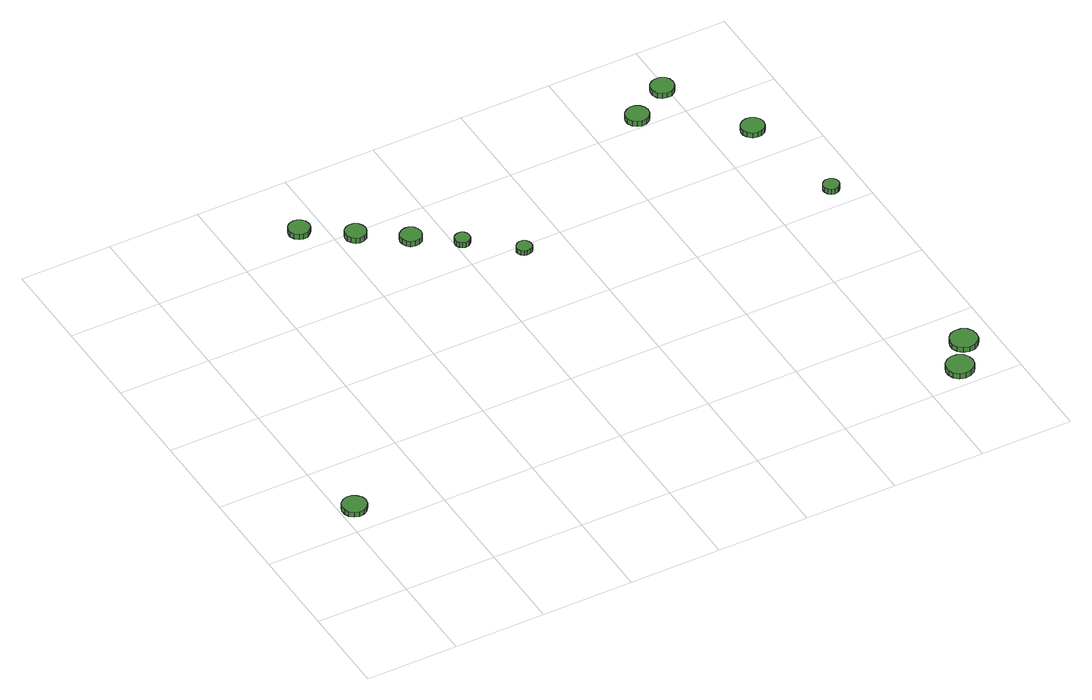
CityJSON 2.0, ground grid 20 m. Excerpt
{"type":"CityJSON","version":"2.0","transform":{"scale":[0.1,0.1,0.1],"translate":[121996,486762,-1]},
"CityObjects":{
"tree1":{"type":"SolitaryVegetationObject","attributes":{"function":"something"},"geometry":[{"type":"MultiSurface","lod":"1","boundaries":[[[0,1,2,3,4,5,6,7,8,9,10,11,12,13,14]],[[15,16,17,18,19,20,21,22,23,24,25,26,27,28,29]],[[0,29,28,1]],[[1,28,27,2]],[[2,27,26,3]],[[3,26,25,4]],[[4,25,24,5]],[[5,24,23,6]],[[6,23,22,7]],[[7,22,21,8]],[[8,21,20,9]],[[9,20,19,10]],[[10,19,18,11]],[[11,18,17,12]],[[12,17,16,13]],[[13,16,15,14]],[[14,15,29,0]]]}]},
"tree2":{"type":"SolitaryVegetationObject","attributes":{"function":"something"},"geometry":[{"type":"MultiSurface","lod":"1","boundaries":[[[30,31,32,33,34,35,36,37,38,39,40,41,42,43,44]],[[45,46,47,48,49,50,51,52,53,54,55,56,57,58,59]],[[30,59,58,31]],[[31,58,57,32]],[[32,57,56,33]],[[33,56,55,34]],[[34,55,54,35]],[[35,54,53,36]],[[36,53,52,37]],[[37,52,51,38]],[[38,51,50,39]],[[39,50,49,40]],[[40,49,48,41]],[[41,48,47,42]],[[42,47,46,43]],[[43,46,45,44]],[[44,45,59,30]]]}]},
"tree3":{"type":"SolitaryVegetationObject","attributes":{"function":"something"},"geometry":[{"type":"MultiSurface","lod":"1","boundaries":[[[60,61,62,63,64,65,66,67,68,69,70,71,72,73,74]],[[75,76,77,78,79,80,81,82,83,84,85,86,87,88,89]],[[60,89,88,61]],[[61,88,87,62]],[[62,87,86,63]],[[63,86,85,64]],[[64,85,84,65]],[[65,84,83,66]],[[66,83,82,67]],[[67,82,81,68]],[[68,81,80,69]],[[69,80,79,70]],[[70,79,78,71]],[[71,78,77,72]],[[72,77,76,73]],[[73,76,75,74]],[[74,75,89,60]]]}]},
"tree4":{"type":"SolitaryVegetationObject","attributes":{"function":"something"},"geometry":[{"type":"MultiSurface","lod":"1","boundaries":[[[90,91,92,93,94,95,96,97,98,99,100,101,102,103,104]],[[105,106,107,108,109,110,111,112,113,114,115,116,117,118,119]],[[90,119,118,91]],[[91,118,117,92]],[[92,117,116,93]],[[93,116,115,94]],[[94,115,114,95]],[[95,114,113,96]],[[96,113,112,97]],[[97,112,111,98]],[[98,111,110,99]],[[99,110,109,100]],[[100,109,108,101]],[[101,108,107,102]],[[102,107,106,103]],[[103,106,105,104]],[[104,105,119,90]]]}]},
"tree5":{"type":"SolitaryVegetationObject","attributes":{"function":"something"},"geometry":[{"type":"MultiSurface","lod":"1","boundaries":[[[120,121,122,123,124,125,126,127,128,129,130,131,132,133,134]],[[135,136,137,138,139,140,141,142,143,144,145,146,147,148,149]],[[120,149,148,121]],[[121,148,147,122]],[[122,147,146,123]],[[123,146,145,124]],[[124,145,144,125]],[[125,144,143,126]],[[126,143,142,127]],[[127,142,141,128]],[[128,141,140,129]],[[129,140,139,130]],[[130,139,138,131]],[[131,138,137,132]],[[132,137,136,133]],[[133,136,135,134]],[[134,135,149,120]]]}]},
"tree6":{"type":"SolitaryVegetationObject","attributes":{"function":"something"},"geometry":[{"type":"MultiSurface","lod":"1","boundaries":[[[150,151,152,153,154,155,156,157,158,159,160,161,162,163,164]],[[165,166,167,168,169,170,171,172,173,174,175,176,177,178,179]],[[150,179,178,151]],[[151,178,177,152]],[[152,177,176,153]],[[153,176,175,154]],[[154,175,174,155]],[[155,174,173,156]],[[156,173,172,157]],[[157,172,171,158]],[[158,171,170,159]],[[159,170,169,160]],[[160,169,168,161]],[[161,168,167,162]],[[162,167,166,163]],[[163,166,165,164]],[[164,165,179,150]]]}]},
"tree7":{"type":"SolitaryVegetationObject","attributes":{"function":"something"},"geometry":[{"type":"MultiSurface","lod":"1","boundaries":[[[180,181,182,183,184,185,186,187,188,189,190,191,192,193,194]],[[195,196,197,198,199,200,201,202,203,204,205,206,207,208,209]],[[180,209,208,181]],[[181,208,207,182]],[[182,207,206,183]],[[183,206,205,184]],[[184,205,204,185]],[[185,204,203,186]],[[186,203,202,187]],[[187,202,201,188]],[[188,201,200,189]],[[189,200,199,190]],[[190,199,198,191]],[[191,198,197,192]],[[192,197,196,193]],[[193,196,195,194]],[[194,195,209,180]]]}]},
"tree8":{"type":"SolitaryVegetationObject","attributes":{"function":"something"},"geometry":[{"type":"MultiSurface","lod":"1","boundaries":[[[210,211,212,213,214,215,216,217,218,219,220,221,222,223,224]],[[225,226,227,228,229,230,231,232,233,234,235,236,237,238,239]],[[210,239,238,211]],[[211,238,237,212]],[[212,237,236,213]],[[213,236,235,214]],[[214,235,234,215]],[[215,234,233,216]],[[216,233,232,217]],[[217,232,231,218]],[[218,231,230,219]],[[219,230,229,220]],[[220,229,228,221]],[[221,228,227,222]],[[222,227,226,223]],[[223,226,225,224]],[[224,225,239,210]]]}]},
"tree9":{"type":"SolitaryVegetationObject","attributes":{"function":"something"},"geometry":[{"type":"MultiSurface","lod":"1","boundaries":[[[240,241,242,243,244,245,246,247,248,249,250,251,252,253,254]],[[255,256,257,258,259,260,261,262,263,264,265,266,267,268,269]],[[240,269,268,241]],[[241,268,267,242]],[[242,267,266,243]],[[243,266,265,244]],[[244,265,264,245]],[[245,264,263,246]],[[246,263,262,247]],[[247,262,261,248]],[[248,261,260,249]],[[249,260,259,250]],[[250,259,258,251]],[[251,258,257,252]],[[252,257,256,253]],[[253,256,255,254]],[[254,255,269,240]]]}]},
"tree10":{"type":"SolitaryVegetationObject","attributes":{"function":"something"},"geometry":[{"type":"MultiSurface","lod":"1","boundaries":[[[270,271,272,273,274,275,276,277,278,279,280,281,282,283,284]],[[285,286,287,288,289,290,291,292,293,294,295,296,297,298,299]],[[270,299,298,271]],[[271,298,297,272]],[[272,297,296,273]],[[273,296,295,274]],[[274,295,294,275]],[[275,294,293,276]],[[276,293,292,277]],[[277,292,291,278]],[[278,291,290,279]],[[279,290,289,280]],[[280,289,288,281]],[[281,288,287,282]],[[282,287,286,283]],[[283,286,285,284]],[[284,285,299,270]]]}]},
"tree11":{"type":"SolitaryVegetationObject","attributes":{"function":"something"},"geometry":[{"type":"MultiSurface","lod":"1","boundaries":[[[300,301,302,303,304,305,306,307,308,309,310,311,312,313,314]],[[315,316,317,318,319,320,321,322,323,324,325,326,327,328,329]],[[300,329,328,301]],[[301,328,327,302]],[[302,327,326,303]],[[303,326,325,304]],[[304,325,324,305]],[[305,324,323,306]],[[306,323,322,307]],[[307,322,321,308]],[[308,321,320,309]],[[309,320,319,310]],[[310,319,318,311]],[[311,318,317,312]],[[312,317,316,313]],[[313,316,315,314]],[[314,315,329,300]]]}]},
"tree12":{"type":"SolitaryVegetationObject","attributes":{"function":"something"},"geometry":[{"type":"MultiSurface","lod":"1","boundaries":[[[330,331,332,333,334,335,336,337,338,339,340,341,342,343,344]],[[345,346,347,348,349,350,351,352,353,354,355,356,357,358,359]],[[330,359,358,331]],[[331,358,357,332]],[[332,357,356,333]],[[333,356,355,334]],[[334,355,354,335]],[[335,354,353,336]],[[336,353,352,337]],[[337,352,351,338]],[[338,351,350,339]],[[339,350,349,340]],[[340,349,348,341]],[[341,348,347,342]],[[342,347,346,343]],[[343,346,345,344]],[[344,345,359,330]]]}]}
},
"vertices":[
[58,266,19],[56,276,19],[49,285,19],[40,291,19],[29,292,19],[19,289,19],[10,281,19],[6,271,19],[6,260,19],[10,250,19],[19,243,19],[29,239,19],[40,240,19],[49,246,19],[56,255,19],[56,255,7],[49,246,7],[40,240,7],[29,239,7],[19,243,7],[10,250,7],[6,260,7],[6,271,7],[10,281,7],[19,289,7],[29,292,7],[40,291,7],[49,285,7],[56,276,7],[58,266,7],
[365,1041,33],[363,1051,33],[357,1058,33],[349,1063,33],[340,1064,33],[331,1061,33],[324,1055,33],[320,1046,33],[320,1037,33],[324,1028,33],[331,1021,33],[340,1018,33],[349,1019,33],[357,1024,33],[363,1032,33],[363,1032,20],[357,1024,20],[349,1019,20],[340,1018,20],[331,1021,20],[324,1028,20],[320,1037,20],[320,1046,20],[324,1055,20],[331,1061,20],[340,1064,20],[349,1063,20],[357,1058,20],[363,1051,20],[365,1041,20],
[457,976,33],[455,985,33],[450,993,33],[441,998,33],[432,999,33],[423,996,33],[416,990,33],[412,981,33],[412,971,33],[416,963,33],[423,956,33],[432,953,33],[441,954,33],[450,959,33],[455,967,33],[455,967,20],[450,959,20],[441,954,20],[432,953,20],[423,956,20],[416,963,20],[412,971,20],[412,981,20],[416,990,20],[423,996,20],[432,999,20],[441,998,20],[450,993,20],[455,985,20],[457,976,20],
[548,914,32],[546,924,32],[541,931,32],[532,936,32],[523,937,32],[514,934,32],[507,928,32],[503,919,32],[503,910,32],[507,901,32],[514,894,32],[523,892,32],[532,893,32],[541,897,32],[546,905,32],[546,905,19],[541,897,19],[532,893,19],[523,892,19],[514,894,19],[507,901,19],[503,910,19],[503,919,19],[507,928,19],[514,934,19],[523,937,19],[532,936,19],[541,931,19],[546,924,19],[548,914,19],
[626,856,32],[625,863,32],[621,868,32],[615,872,32],[608,872,32],[602,870,32],[597,866,32],[594,859,32],[594,853,32],[597,846,32],[602,842,32],[608,840,32],[615,840,32],[621,844,32],[625,849,32],[625,849,19],[621,844,19],[615,840,19],[608,840,19],[602,842,19],[597,846,19],[594,853,19],[594,859,19],[597,866,19],[602,870,19],[608,872,19],[615,872,19],[621,868,19],[625,863,19],[626,856,19],
[720,773,33],[719,779,33],[715,785,33],[709,788,33],[702,789,33],[696,787,33],[691,782,33],[688,776,33],[688,770,33],[691,764,33],[696,759,33],[702,757,33],[709,758,33],[715,761,33],[719,766,33],[719,766,21],[715,761,21],[709,758,21],[702,757,21],[696,759,21],[691,764,21],[688,770,21],[688,776,21],[691,782,21],[696,787,21],[702,789,21],[709,788,21],[715,785,21],[719,779,21],[720,773,21],
[1312,37,30],[1309,49,30],[1302,59,30],[1291,65,30],[1279,66,30],[1267,62,30],[1258,54,30],[1253,43,30],[1253,31,30],[1258,20,30],[1267,11,30],[1279,8,30],[1291,9,30],[1302,15,30],[1309,25,30],[1309,25,17],[1302,15,17],[1291,9,17],[1279,8,17],[1267,11,17],[1258,20,17],[1253,31,17],[1253,43,17],[1258,54,17],[1267,62,17],[1279,66,17],[1291,65,17],[1302,59,17],[1309,49,17],[1312,37,17],
[1356,101,31],[1354,113,31],[1347,123,31],[1336,129,31],[1324,130,31],[1312,127,31],[1303,118,31],[1298,107,31],[1298,95,31],[1303,84,31],[1312,76,31],[1324,72,31],[1336,73,31],[1347,79,31],[1354,89,31],[1354,89,19],[1347,79,19],[1336,73,19],[1324,72,19],[1312,76,19],[1303,84,19],[1298,95,19],[1298,107,19],[1303,118,19],[1312,127,19],[1324,130,19],[1336,129,19],[1347,123,19],[1354,113,19],[1356,101,19],
[1122,1014,33],[1120,1024,33],[1114,1032,33],[1105,1038,33],[1095,1039,33],[1085,1035,33],[1077,1029,33],[1073,1019,33],[1073,1009,33],[1077,999,33],[1085,993,33],[1095,989,33],[1105,990,33],[1114,996,33],[1120,1004,33],[1120,1004,20],[1114,996,20],[1105,990,20],[1095,989,20],[1085,993,20],[1077,999,20],[1073,1009,20],[1073,1019,20],[1077,1029,20],[1085,1035,20],[1095,1039,20],[1105,1038,20],[1114,1032,20],[1120,1024,20],[1122,1014,20],
[1208,1066,32],[1206,1076,32],[1200,1084,32],[1191,1089,32],[1181,1090,32],[1171,1087,32],[1163,1080,32],[1159,1071,32],[1159,1061,32],[1163,1051,32],[1171,1044,32],[1181,1041,32],[1191,1042,32],[1200,1047,32],[1206,1056,32],[1206,1056,19],[1200,1047,19],[1191,1042,19],[1181,1041,19],[1171,1044,19],[1163,1051,19],[1159,1061,19],[1159,1071,19],[1163,1080,19],[1171,1087,19],[1181,1090,19],[1191,1089,19],[1200,1084,19],[1206,1076,19],[1208,1066,19],
[1342,633,38],[1340,640,38],[1336,646,38],[1330,649,38],[1323,650,38],[1316,648,38],[1311,643,38],[1308,637,38],[1308,630,38],[1311,623,38],[1316,618,38],[1323,616,38],[1330,617,38],[1336,620,38],[1340,626,38],[1340,626,25],[1336,620,25],[1330,617,25],[1323,616,25],[1316,618,25],[1311,623,25],[1308,630,25],[1308,637,25],[1311,643,25],[1316,648,25],[1323,650,25],[1330,649,25],[1336,646,25],[1340,640,25],[1342,633,25],
[1303,868,35],[1301,878,35],[1295,887,35],[1286,892,35],[1276,893,35],[1266,890,35],[1258,883,35],[1254,873,35],[1254,863,35],[1258,854,35],[1266,847,35],[1276,844,35],[1286,845,35],[1295,850,35],[1301,858,35],[1301,858,23],[1295,850,23],[1286,845,23],[1276,844,23],[1266,847,23],[1258,854,23],[1254,863,23],[1254,873,23],[1258,883,23],[1266,890,23],[1276,893,23],[1286,892,23],[1295,887,23],[1301,878,23],[1303,868,23]
]}
